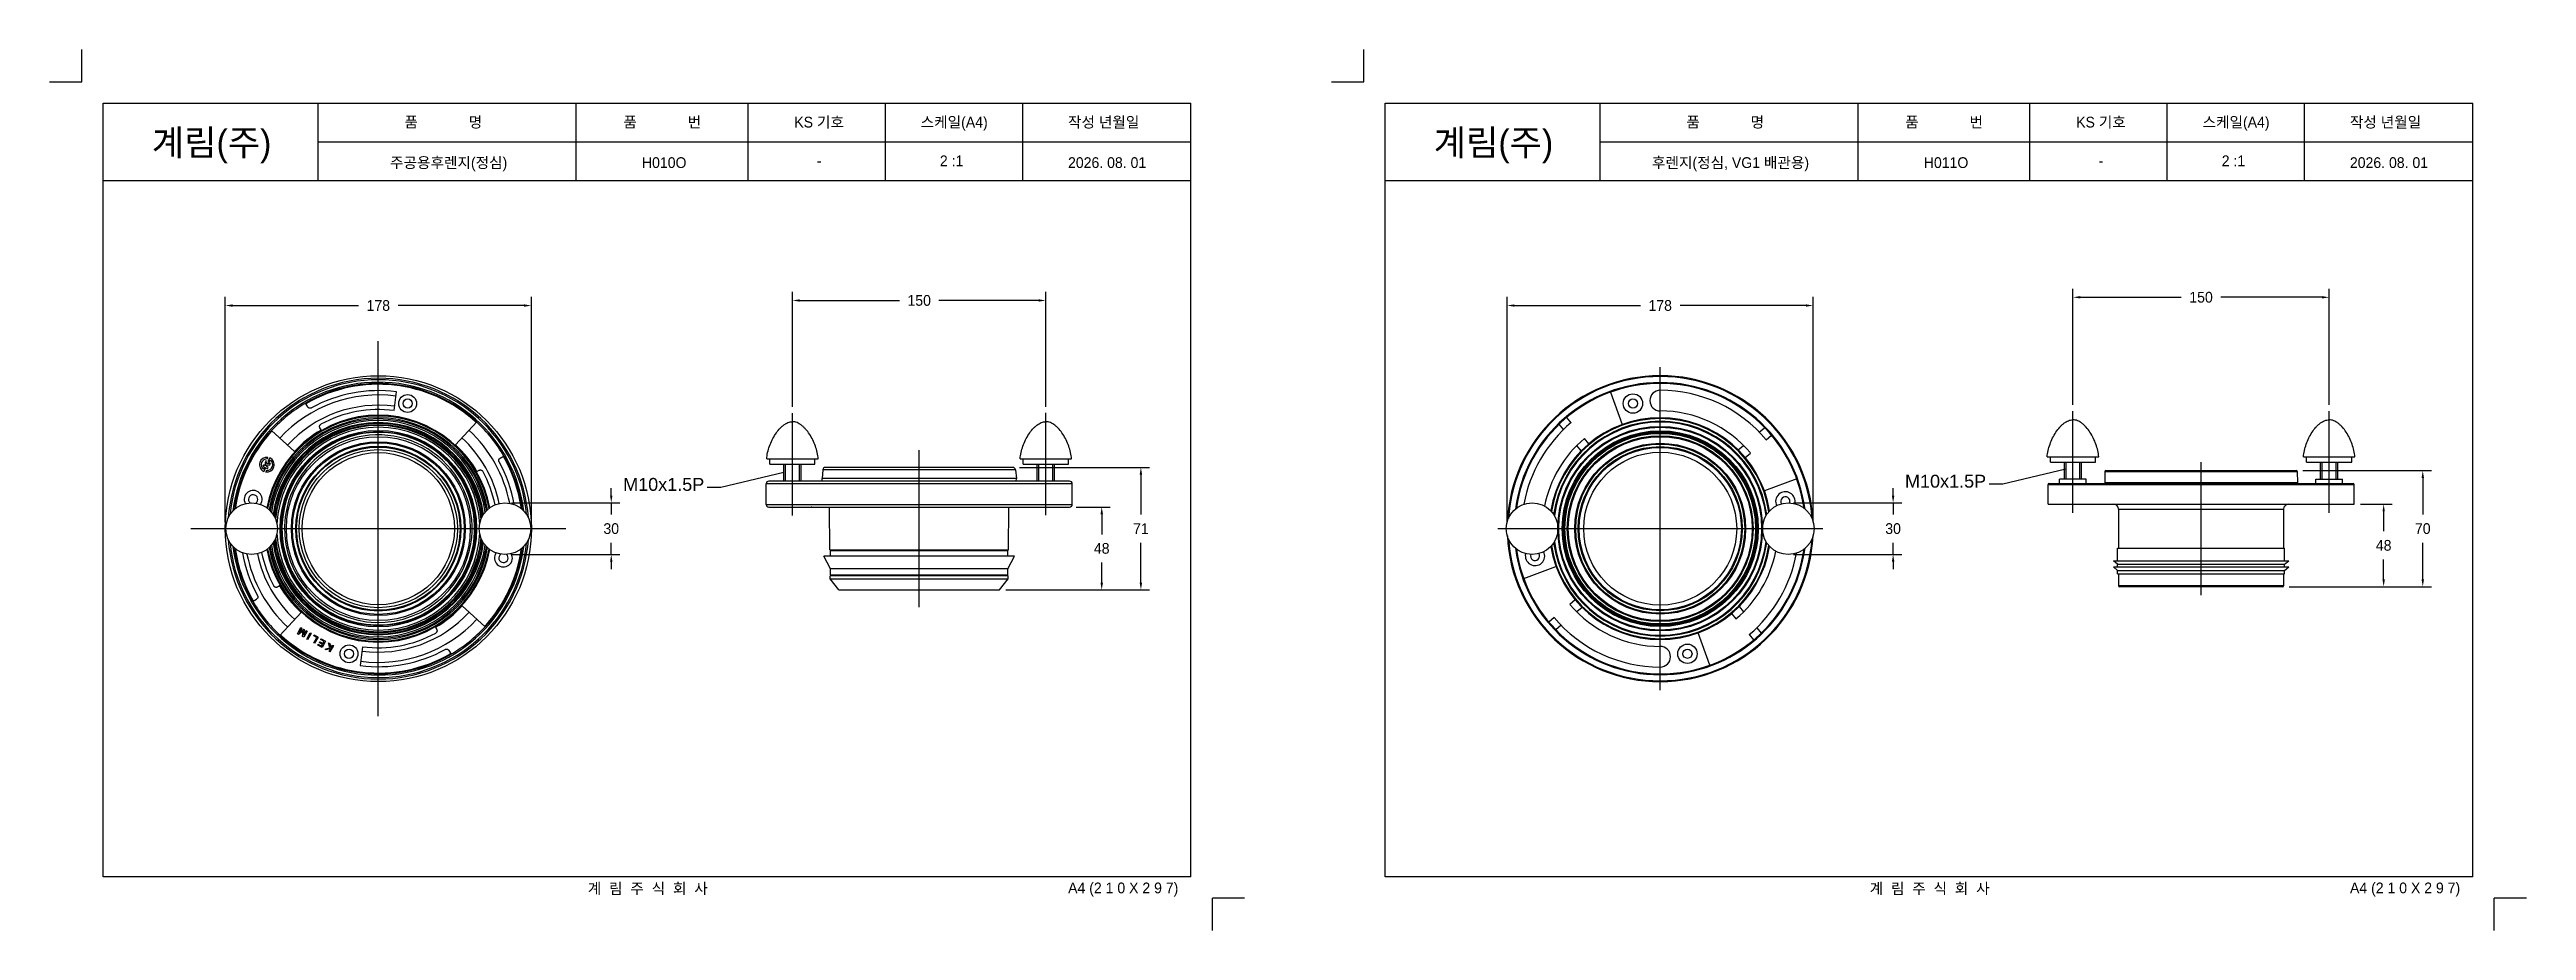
# Model space of a CAD drawing. Header units: millimetres. Extents: x 62 to 2943, y 43 to 1068.
import ezdxf
from ezdxf.enums import TextEntityAlignment as Align
from ezdxf.lldxf.tags import DXFTag

# ---------------------------------------------------------------- set-up
doc = ezdxf.new("R2010")
doc.units = ezdxf.units.MM
for name, color, linetype in [('MEMBER', 7, 'Continuous'), ('TEXT', 7, 'Continuous'), ('도각라인', 255, 'Continuous'), ('중심선', 1, 'DASHED'), ('치수선', 7, 'Continuous')]:
    doc.layers.add(name, color=color, linetype=linetype)
doc.styles.add('____', font='Gulim.ttf')
doc.styles.get("Standard").update_dxf_attribs({"font": 'arial.ttf'})
doc.styles.add('타이틀', font='H2GTRM.TTF', dxfattribs={"height": 25})
tags = doc.linetypes.add('DASHDOT', pattern=[70, 31, -13, 13, -13]).pattern_tags.tags
tags[10:11] = [DXFTag(74, 4), DXFTag(75, 0), DXFTag(340, '0'), DXFTag(46, 0.0), DXFTag(50, 0.0), DXFTag(44, 0.0), DXFTag(45, 0.0)]
tags[8:9] = [DXFTag(74, 4), DXFTag(75, 0), DXFTag(340, '0'), DXFTag(46, 0.0), DXFTag(50, 0.0), DXFTag(44, 0.0), DXFTag(45, 0.0)]
tags[6:7] = [DXFTag(74, 4), DXFTag(75, 0), DXFTag(340, '0'), DXFTag(46, 0.0), DXFTag(50, 0.0), DXFTag(44, 0.0), DXFTag(45, 0.0)]
tags[4:5] = [DXFTag(74, 4), DXFTag(75, 0), DXFTag(340, '0'), DXFTag(46, 0.0), DXFTag(50, 0.0), DXFTag(44, 0.0), DXFTag(45, 0.0)]
tags = doc.linetypes.add('DASHED', pattern=[25.72, 12.86, -12.86]).pattern_tags.tags
tags[6:7] = [DXFTag(74, 4), DXFTag(75, 0), DXFTag(340, '0'), DXFTag(46, 0.0), DXFTag(50, 0.0), DXFTag(44, 0.0), DXFTag(45, 0.0)]
tags[4:5] = [DXFTag(74, 4), DXFTag(75, 0), DXFTag(340, '0'), DXFTag(46, 0.0), DXFTag(50, 0.0), DXFTag(44, 0.0), DXFTag(45, 0.0)]
doc.dimstyles.new('ISO-25', dxfattribs={"dimtxt": 2.5, "dimasz": 2.5, "dimexe": 1.25, "dimexo": 0.625, "dimtad": 1, "dimtxsty": 'Standard', "dimcen": 2.5, "dimadec": 0, "dimazin": 0, "dimtfac": 1, "dimtmove": 0, "dimatfit": 3, "dimfxl": 0, "dimarcsym": 0})
doc.dimstyles.new('MSADIM', dxfattribs={"dimtxt": 33, "dimasz": 17, "dimexe": 10, "dimexo": 7.5, "dimgap": 10, "dimtad": 0, "dimtih": 1, "dimtoh": 1, "dimdec": 0, "dimzin": 1, "dimdsep": 46, "dimtxsty": '____', "dimcen": 11.25, "dimadec": 0, "dimazin": 0, "dimtfac": 1, "dimtdec": 0, "dimtix": 1, "dimtmove": 0, "dimatfit": 3, "dimfxl": 0, "dimtolj": 1, "dimtzin": 1, "dimarcsym": 0})

# ---------------------------------------------------------------- blocks, each defined once
blk = doc.blocks.new('*D259')
at = {"layer": '치수선', "color": 0, "linetype": 'Continuous', "lineweight": -2, "transparency": 16777216}
for p, q in [((266.5, 518.4), (266.5, 780.5)), ((622.5, 518.4), (622.5, 780.5)), ((275, 770.5), (421.4, 770.5)), ((614, 770.5), (467.5, 770.5))]:
    blk.add_line(p, q, dxfattribs=at)
at = {"layer": '치수선', "color": 0, "linetype": 'Continuous', "transparency": 16777216}
for points in [[(275, 771.9), (275, 769.1), (266.5, 770.5)], [(614, 771.9), (614, 769.1), (622.5, 770.5)]]:
    blk.add_solid(points, dxfattribs=at)
at = {"layer": '치수선', "color": 0, "linetype": 'Continuous', "transparency": 16777216, "insert": (444.5, 770.5), "char_height": 12.5, "attachment_point": 5, "style": '____'}
blk.add_mtext('\\A1;178', dxfattribs=at)
blk = doc.blocks.new('*D260')
at = {"layer": '치수선', "color": 0, "linetype": 'Continuous', "lineweight": -2, "transparency": 16777216}
for p, q in [((715.4, 549.4), (715.4, 557.9)), ((599.3, 540.9), (725.4, 540.9)), ((715.4, 540.9), (715.4, 527.3)), ((715.4, 480.9), (715.4, 494.5)), ((599.3, 480.9), (725.4, 480.9)), ((715.4, 472.4), (715.4, 463.9))]:
    blk.add_line(p, q, dxfattribs=at)
at = {"layer": '치수선', "color": 0, "linetype": 'Continuous', "transparency": 16777216}
for points in [[(714, 549.4), (716.8, 549.4), (715.4, 540.9)], [(714, 472.4), (716.8, 472.4), (715.4, 480.9)]]:
    blk.add_solid(points, dxfattribs=at)
at = {"layer": '치수선', "color": 0, "linetype": 'Continuous', "transparency": 16777216, "insert": (715.4, 510.9), "char_height": 12.5, "attachment_point": 5, "style": '____'}
blk.add_mtext('\\A1;30', dxfattribs=at)
blk = doc.blocks.new('*D261')
at = {"layer": '치수선', "color": 0, "linetype": 'Continuous', "lineweight": -2, "transparency": 16777216}
for p, q in [((926.2, 652.8), (926.2, 786.4)), ((1220.9, 652.8), (1220.9, 786.4)), ((934.7, 776.4), (1050.6, 776.4)), ((1212.4, 776.4), (1096.5, 776.4))]:
    blk.add_line(p, q, dxfattribs=at)
at = {"layer": '치수선', "color": 0, "linetype": 'Continuous', "transparency": 16777216}
for points in [[(934.7, 777.8), (934.7, 775), (926.2, 776.4)], [(1212.4, 777.8), (1212.4, 775), (1220.9, 776.4)]]:
    blk.add_solid(points, dxfattribs=at)
at = {"layer": '치수선', "color": 0, "linetype": 'Continuous', "transparency": 16777216, "insert": (1073.6, 776.4), "char_height": 12.5, "attachment_point": 5, "style": '____'}
blk.add_mtext('\\A1;150', dxfattribs=at)
blk = doc.blocks.new('*D262')
at = {"layer": '치수선', "color": 0, "linetype": 'Continuous', "lineweight": -2, "transparency": 16777216}
for p, q in [((1256.1, 536.1), (1295.9, 536.1)), ((1285.9, 527.6), (1285.9, 504.3)), ((1285.9, 448.2), (1285.9, 471.5)), ((1174.4, 439.7), (1295.9, 439.7))]:
    blk.add_line(p, q, dxfattribs=at)
at = {"layer": '치수선', "color": 0, "linetype": 'Continuous', "transparency": 16777216}
for points in [[(1284.5, 527.6), (1287.4, 527.6), (1285.9, 536.1)], [(1284.5, 448.2), (1287.4, 448.2), (1285.9, 439.7)]]:
    blk.add_solid(points, dxfattribs=at)
at = {"layer": '치수선', "color": 0, "linetype": 'Continuous', "transparency": 16777216, "insert": (1285.9, 487.9), "char_height": 12.5, "attachment_point": 5, "style": '____'}
blk.add_mtext('\\A1;48', dxfattribs=at)
blk = doc.blocks.new('*D263')
at = {"layer": '치수선', "color": 0, "linetype": 'Continuous', "lineweight": -2, "transparency": 16777216}
for p, q in [((1190.1, 582.1), (1341.5, 582.1)), ((1331.5, 573.6), (1331.5, 527.3)), ((1331.5, 448.2), (1331.5, 494.5)), ((1174.4, 439.7), (1341.5, 439.7))]:
    blk.add_line(p, q, dxfattribs=at)
at = {"layer": '치수선', "color": 0, "linetype": 'Continuous', "transparency": 16777216}
for points in [[(1330, 573.6), (1332.9, 573.6), (1331.5, 582.1)], [(1330, 448.2), (1332.9, 448.2), (1331.5, 439.7)]]:
    blk.add_solid(points, dxfattribs=at)
at = {"layer": '치수선', "color": 0, "linetype": 'Continuous', "transparency": 16777216, "insert": (1331.5, 510.9), "char_height": 12.5, "attachment_point": 5, "style": '____'}
blk.add_mtext('\\A1;71', dxfattribs=at)
blk = doc.blocks.new('*D279')
at = {"layer": '치수선', "color": 0, "linetype": 'Continuous', "lineweight": -2, "transparency": 16777216}
for p, q in [((2415.6, 655.1), (2415.6, 790.1)), ((2424.1, 780.1), (2541.6, 780.1)), ((2705.1, 780.1), (2587.6, 780.1)), ((2713.6, 655.1), (2713.6, 790.1))]:
    blk.add_line(p, q, dxfattribs=at)
at = {"layer": '치수선', "color": 0, "linetype": 'Continuous', "transparency": 16777216}
for points in [[(2424.1, 781.5), (2424.1, 778.7), (2415.6, 780.1)], [(2705.1, 781.5), (2705.1, 778.7), (2713.6, 780.1)]]:
    blk.add_solid(points, dxfattribs=at)
at = {"layer": '치수선', "color": 0, "linetype": 'Continuous', "transparency": 16777216, "insert": (2564.6, 780.1), "char_height": 12.5, "attachment_point": 5, "style": '____'}
blk.add_mtext('\\A1;150', dxfattribs=at)
blk = doc.blocks.new('*D280')
at = {"layer": '치수선', "color": 0, "linetype": 'Continuous', "lineweight": -2, "transparency": 16777216}
for p, q in [((2750.1, 539.4), (2787, 539.4)), ((2777, 530.9), (2777, 507.8)), ((2777, 451.9), (2777, 475)), ((2667.1, 443.4), (2787, 443.4))]:
    blk.add_line(p, q, dxfattribs=at)
at = {"layer": '치수선', "color": 0, "linetype": 'Continuous', "transparency": 16777216}
for points in [[(2775.6, 530.9), (2778.4, 530.9), (2777, 539.4)], [(2775.6, 451.9), (2778.4, 451.9), (2777, 443.4)]]:
    blk.add_solid(points, dxfattribs=at)
at = {"layer": '치수선', "color": 0, "linetype": 'Continuous', "transparency": 16777216, "insert": (2777, 491.4), "char_height": 12.5, "attachment_point": 5, "style": '____'}
blk.add_mtext('\\A1;48', dxfattribs=at)
blk = doc.blocks.new('*D281')
at = {"layer": '치수선', "color": 0, "linetype": 'Continuous', "lineweight": -2, "transparency": 16777216}
for p, q in [((2683, 578.4), (2832.5, 578.4)), ((2822.5, 569.9), (2822.5, 527.3)), ((2822.5, 451.9), (2822.5, 494.5)), ((2667.1, 443.4), (2832.5, 443.4))]:
    blk.add_line(p, q, dxfattribs=at)
at = {"layer": '치수선', "color": 0, "linetype": 'Continuous', "transparency": 16777216}
for points in [[(2821.1, 569.9), (2823.9, 569.9), (2822.5, 578.4)], [(2821.1, 451.9), (2823.9, 451.9), (2822.5, 443.4)]]:
    blk.add_solid(points, dxfattribs=at)
at = {"layer": '치수선', "color": 0, "linetype": 'Continuous', "transparency": 16777216, "insert": (2822.5, 510.9), "char_height": 12.5, "attachment_point": 5, "style": '____'}
blk.add_mtext('\\A1;70', dxfattribs=at)
blk = doc.blocks.new('*D282')
at = {"layer": '치수선', "color": 0, "linetype": 'Continuous', "lineweight": -2, "transparency": 16777216}
for p, q in [((1757.5, 518.4), (1757.5, 780.5)), ((2113.5, 518.4), (2113.5, 780.5)), ((1766, 770.5), (1912.4, 770.5)), ((2105, 770.5), (1958.6, 770.5))]:
    blk.add_line(p, q, dxfattribs=at)
at = {"layer": '치수선', "color": 0, "linetype": 'Continuous', "transparency": 16777216}
for points in [[(1766, 771.9), (1766, 769.1), (1757.5, 770.5)], [(2105, 771.9), (2105, 769.1), (2113.5, 770.5)]]:
    blk.add_solid(points, dxfattribs=at)
at = {"layer": '치수선', "color": 0, "linetype": 'Continuous', "transparency": 16777216, "insert": (1935.5, 770.5), "char_height": 12.5, "attachment_point": 5, "style": '____'}
blk.add_mtext('\\A1;178', dxfattribs=at)
blk = doc.blocks.new('*D283')
at = {"layer": '치수선', "color": 0, "linetype": 'Continuous', "lineweight": -2, "transparency": 16777216}
for p, q in [((2206.4, 549.4), (2206.4, 557.9)), ((2090.4, 540.9), (2216.4, 540.9)), ((2206.4, 540.9), (2206.4, 527.3)), ((2206.4, 480.9), (2206.4, 494.5)), ((2090.4, 480.9), (2216.4, 480.9)), ((2206.4, 472.4), (2206.4, 463.9))]:
    blk.add_line(p, q, dxfattribs=at)
at = {"layer": '치수선', "color": 0, "linetype": 'Continuous', "transparency": 16777216}
for points in [[(2205, 549.4), (2207.9, 549.4), (2206.4, 540.9)], [(2205, 472.4), (2207.9, 472.4), (2206.4, 480.9)]]:
    blk.add_solid(points, dxfattribs=at)
at = {"layer": '치수선', "color": 0, "linetype": 'Continuous', "transparency": 16777216, "insert": (2206.4, 510.9), "char_height": 12.5, "attachment_point": 5, "style": '____'}
blk.add_mtext('\\A1;30', dxfattribs=at)

msp = doc.modelspace()

# ---------------------------------------------------------------- linework, layer by layer
at = {"linetype": 'Continuous'}
for p, q in [((462.8, 648.3), (465.6, 670.1)), ((1877.7, 669.7), (1891.4, 632.1)), ((362.5, 652.5), (359.9, 657.1)), ((534.1, 608.6), (558.9, 635.1)), ((1832, 634.2), (1826.9, 640.3)), ((346.8, 600.6), (320.2, 625.3)), ((378, 625.7), (376.6, 628.2)), ((1823.1, 626.2), (1817.9, 632.3)), ((1843.7, 601.6), (1838.6, 607.7)), ((1852.6, 609.7), (1847.4, 615.8)), ((2026.2, 602.6), (2032.3, 607.8)), ((2050.8, 623.3), (2056.9, 628.4)), ((2058.8, 614.4), (2065, 619.5)), ((311.2, 585.2), (310.3, 583.6)), ((310.3, 583.6), (315.6, 580.6)), ((311.8, 581.9), (310.7, 580.1)), ((313.2, 584), (311.2, 585.2)), ((311.4, 577.5), (313.4, 581)), ((313.4, 581), (311.8, 581.9)), ((314.2, 590.2), (312.9, 587.9)), ((312.9, 587.9), (313.2, 584)), ((314.5, 578.7), (313.5, 576.9)), ((314.5, 586.9), (314.2, 590.2)), ((319.2, 586.9), (314.5, 586.9)), ((314.9, 583.1), (314.8, 585)), ((314.8, 585), (318.2, 585)), ((316.5, 582.2), (314.9, 583.1)), ((315.2, 592.1), (316.2, 593.8)), ((315.6, 580.6), (316.5, 582.2)), ((318.3, 593.2), (316, 589.2)), ((316, 589.2), (317.6, 588.3)), ((317.6, 588.3), (319, 590.7)), ((318.2, 585), (319.2, 586.9)), ((559.2, 577.3), (561.8, 578.8)), ((586.1, 592.8), (590.7, 595.5)), ((896.2, 592.1), (956.2, 592.1)), ((900, 586.1), (900, 592.1)), ((900, 586.1), (952.4, 586.1)), ((916.2, 566.5), (916.2, 586.1)), ((936.2, 566.5), (936.2, 586.1)), ((952.4, 586.1), (952.4, 592.1)), ((961.5, 579.4), (960.6, 569.1)), ((1185.6, 579.4), (961.5, 579.4)), ((1182.6, 582.1), (964.5, 582.1)), ((1185.6, 579.4), (1186.6, 569.1)), ((1190.9, 592.1), (1250.9, 592.1)), ((1194.7, 586.1), (1194.7, 592.1)), ((1194.7, 586.1), (1247.1, 586.1)), ((1210.9, 566.5), (1210.9, 586.1)), ((1230.9, 566.5), (1230.9, 586.1)), ((1247.1, 586.1), (1247.1, 592.1)), ((2034.3, 593.8), (2040.4, 598.9)), ((2385.6, 594.4), (2445.6, 594.4)), ((2389.4, 588.4), (2389.4, 594.4)), ((2389.4, 588.4), (2441.8, 588.4)), ((2405.6, 568.4), (2405.6, 588.4)), ((2425.6, 568.4), (2425.6, 588.4)), ((2441.8, 588.4), (2441.8, 594.4)), ((2452.7, 577.4), (2452.6, 564.4)), ((2452.7, 577.4), (2676.5, 577.4)), ((2453.7, 578.4), (2675.5, 578.4)), ((2676.5, 577.4), (2676.6, 564.4)), ((2683.6, 594.4), (2743.6, 594.4)), ((2687.4, 588.4), (2687.4, 594.4)), ((2687.4, 588.4), (2739.8, 588.4)), ((2703.6, 568.4), (2703.6, 588.4)), ((2723.6, 568.4), (2723.6, 588.4)), ((2739.8, 588.4), (2739.8, 594.4)), ((895.6, 539.1), (895.6, 563.1)), ((1251.6, 563.1), (895.6, 563.1)), ((1248.6, 566.1), (898.6, 566.1)), ((910.7, 566.1), (910.7, 566.5)), ((910.7, 566.5), (941.7, 566.5)), ((941.7, 566.1), (941.7, 566.5)), ((960.8, 566.1), (960.6, 569.1)), ((1186.6, 569.1), (960.6, 569.1)), ((1186.3, 566.1), (1186.6, 569.1)), ((1205.4, 566.5), (1236.4, 566.5)), ((1205.4, 566.1), (1205.4, 566.5)), ((1236.4, 566.1), (1236.4, 566.5)), ((1251.6, 539.1), (1251.6, 563.1)), ((2094.3, 568.7), (2056.7, 555)), ((2386.6, 539.4), (2386.6, 562.4)), ((2386.6, 562.4), (2742.6, 562.4)), ((2387.6, 563.4), (2741.6, 563.4)), ((2400.1, 563.4), (2400.1, 568.4)), ((2431.1, 568.4), (2400.1, 568.4)), ((2431.1, 563.4), (2431.1, 568.4)), ((2452.6, 564.4), (2452.6, 563.4)), ((2676.6, 564.4), (2452.6, 564.4)), ((2676.6, 564.4), (2676.6, 563.4)), ((2698.1, 568.4), (2729.1, 568.4)), ((2698.1, 563.4), (2698.1, 568.4)), ((2729.1, 563.4), (2729.1, 568.4)), ((2742.6, 539.4), (2742.6, 562.4)), ((895.6, 539.1), (1251.6, 539.1)), ((898.6, 536.1), (1248.6, 536.1)), ((948.7, 536.1), (948.1, 536.1)), ((961.2, 536.1), (961, 536.1)), ((969.6, 486.1), (969.1, 536.1)), ((1177.6, 486.1), (1178, 536.1)), ((1186, 536.1), (1186.2, 536.1)), ((1188.5, 536.1), (1189.1, 536.1)), ((1189.1, 536.1), (1189.1, 536.1)), ((1198.4, 536.1), (1199.1, 536.1)), ((2386.6, 539.4), (2742.6, 539.4)), ((2468.6, 533.4), (2468.6, 488.4)), ((2468.6, 533.4), (2660.6, 533.4)), ((2660.6, 533.4), (2660.6, 488.4)), ((970.6, 464.2), (962.6, 478.8)), ((1184.6, 478.8), (962.6, 478.8)), ((969.6, 486.1), (1177.6, 486.1)), ((970.6, 478.8), (970.6, 485.1)), ((1176.6, 485.1), (970.6, 485.1)), ((970.6, 457.1), (970.6, 464.2)), ((1176.6, 464.2), (970.6, 464.2)), ((978.6, 485.1), (978.6, 486.1)), ((1168.6, 485.1), (1168.6, 486.1)), ((1176.6, 478.8), (1176.6, 485.1)), ((1176.6, 464.2), (1184.6, 478.8)), ((1176.6, 457.1), (1176.6, 464.2)), ((1776.7, 453.1), (1814.3, 466.8)), ((2467.6, 469.6), (2462.6, 473.6)), ((2462.6, 473.6), (2666.6, 473.6)), ((2467.6, 462.4), (2462.6, 466.4)), ((2462.6, 466.4), (2666.6, 466.4)), ((2467.6, 473.6), (2467.6, 488.4)), ((2467.6, 488.4), (2661.6, 488.4)), ((2467.6, 466.4), (2467.6, 469.6)), ((2467.6, 469.6), (2661.6, 469.6)), ((2467.6, 458.4), (2467.6, 462.4)), ((2467.6, 462.4), (2661.6, 462.4)), ((2661.6, 473.6), (2661.6, 488.4)), ((2661.6, 469.6), (2666.6, 473.6)), ((2661.6, 466.4), (2661.6, 469.6)), ((2661.6, 462.4), (2666.6, 466.4)), ((2661.6, 458.4), (2661.6, 462.4)), ((329.7, 444.5), (327.1, 443)), ((970.2, 452.7), (970.2, 456.1)), ((1176.9, 456.1), (970.2, 456.1)), ((980.2, 439.7), (970.2, 452.7)), ((970.2, 452.7), (1176.9, 452.7)), ((970.6, 457.1), (1176.6, 457.1)), ((978.6, 456.1), (978.6, 457.1)), ((980.2, 439.7), (1166.9, 439.7)), ((1166.9, 439.7), (1176.9, 452.7)), ((1168.6, 456.1), (1168.6, 457.1)), ((1176.9, 452.7), (1176.9, 456.1)), ((2467.6, 458.4), (2661.6, 458.4)), ((2468.6, 458.4), (2468.6, 444.4)), ((2660.6, 444.4), (2468.6, 444.4)), ((2659.6, 443.4), (2469.6, 443.4)), ((2660.6, 458.4), (2660.6, 444.4)), ((298.3, 426.3), (302.9, 428.9)), ((330.1, 386.6), (354.8, 413.2)), ((568.7, 396.5), (542.2, 421.2)), ((1812.2, 407.4), (1806, 402.3)), ((1836.7, 428), (1830.5, 422.8)), ((1844.8, 419.1), (1838.7, 414)), ((2018.4, 412.1), (2023.6, 405.9)), ((2027.2, 420.2), (2032.4, 414.1)), ((350.3, 388.7), (354.3, 395.9)), ((351.8, 387.8), (350.3, 388.7)), ((357.1, 392.2), (351.8, 387.8)), ((355.4, 395.3), (352.3, 389.7)), ((352.3, 389.7), (357.5, 394.1)), ((354.3, 395.9), (355.4, 395.3)), ((356.2, 385.4), (357.1, 392.2)), ((357.7, 384.5), (356.2, 385.4)), ((357.5, 394.1), (358.4, 393.6)), ((358.4, 393.6), (357.6, 386.9)), ((357.6, 386.9), (360.6, 392.4)), ((361.7, 391.8), (357.7, 384.5)), ((360.6, 392.4), (361.7, 391.8)), ((361.3, 382.5), (365.3, 389.8)), ((362.2, 382), (361.3, 382.5)), ((366.2, 389.3), (362.2, 382)), ((365.3, 389.8), (366.2, 389.3)), ((369.3, 386.4), (369.8, 387.3)), ((372.8, 384.4), (369.3, 386.4)), ((369.3, 378.1), (372.8, 384.4)), ((370.4, 377.5), (369.3, 378.1)), ((369.8, 387.3), (374.4, 384.7)), ((374.4, 384.7), (370.4, 377.5)), ((374, 375.5), (374.5, 376.4)), ((379, 372.7), (374, 375.5)), ((374.5, 376.4), (378.5, 374.2)), ((375.8, 378.4), (376.3, 379.3)), ((379.6, 376.3), (375.8, 378.4)), ((376.3, 379.3), (380.1, 377.2)), ((377.4, 381.8), (378, 382.7)), ((381.5, 379.6), (377.4, 381.8)), ((378, 382.7), (383, 379.9)), ((378.5, 374.2), (379.6, 376.3)), ((383, 379.9), (379, 372.7)), ((380.1, 377.2), (381.5, 379.6)), ((386.6, 377.9), (388, 377.2)), ((388.2, 372.3), (386.6, 377.9)), ((388, 377.2), (389.4, 372.2)), ((392.2, 374.8), (388.2, 367.6)), ((389.4, 372.2), (391.2, 375.4)), ((391.2, 375.4), (392.2, 374.8)), ((510.9, 396.1), (512.4, 393.5)), ((1820.2, 398.5), (1814.1, 393.3)), ((1993.3, 352.1), (1979.6, 389.7)), ((2039, 387.6), (2044.1, 381.4)), ((2047.9, 395.6), (2053, 389.5)), ((382.6, 370.7), (388.2, 372.3)), ((384, 369.9), (382.6, 370.7)), ((389, 371.4), (384, 369.9)), ((387.2, 368.2), (389, 371.4)), ((388.2, 367.6), (387.2, 368.2)), ((426.1, 373.5), (423.4, 351.7)), ((526.4, 369.3), (529.1, 364.7))]:
    msp.add_line(p, q, dxfattribs=at)
for centre, radius in [((444.5, 510.9), 178), ((478.6, 656.5), 10.4), ((1903.8, 656.5), 11.3), ((478.6, 656.5), 5.4), ((1903.8, 656.5), 5.3), ((444.5, 510.9), 114.3), ((444.5, 510.9), 113), ((444.5, 510.9), 106.9), ((444.5, 510.9), 101.1), ((444.5, 510.9), 99.8), ((444.5, 510.9), 95.9), ((444.5, 510.9), 95), ((1935.5, 510.9), 119), ((1935.5, 510.9), 118), ((1935.5, 510.9), 114), ((1935.5, 510.9), 113), ((1935.5, 510.9), 112), ((1935.5, 510.9), 111.9), ((1935.5, 510.9), 110.9), ((1935.5, 510.9), 108.1), ((1935.5, 510.9), 107.1), ((1935.5, 510.9), 107), ((1935.5, 510.9), 99.4), ((1935.5, 510.9), 99.3), ((1935.5, 510.9), 98.3), ((1935.5, 510.9), 95.5), ((1935.5, 510.9), 94.5), ((1935.5, 510.9), 94.4), ((444.5, 510.9), 92), ((444.5, 510.9), 88.5), ((1935.5, 510.9), 89), ((297.1, 510.9), 30), ((591.8, 510.9), 30), ((1786.5, 510.9), 30), ((2084.5, 510.9), 30), ((410.4, 365.3), 10.4), ((1967.2, 365.3), 11.3), ((410.4, 365.3), 5.4), ((1967.2, 365.3), 5.3)]:
    msp.add_circle(centre, radius, dxfattribs=at)
for centre, radius, start, end in [((444.5, 510.9), 175, 4.1734, 175.8304), ((444.5, 510.9), 173.3, 5.4363, 174.576), ((444.5, 510.9), 170.4, 6.9641, 173.0381), ((444.5, 510.9), 155.6, 82.4416, 137.3904), ((444.5, 510.9), 168.9, 47.3632, 120.061), ((444.5, 510.9), 168, 47.3649, 120.061), ((444.5, 510.9), 160.6, 82.4526, 119.0112), ((1935.5, 510.9), 178, 2.7103, 177.3251), ((1935.5, 510.9), 177, 3.782, 176.1917), ((1935.5, 510.9), 170, 7.7204, 172.2835), ((1935.5, 510.9), 169, 8.0731, 171.9198), ((1935.5, 659.9), 12, 90, 270), ((1935.5, 510.9), 161, 40, 90), ((444.5, 510.9), 132, 10.585, 169.4141), ((444.5, 510.9), 131, 10.3768, 169.6284), ((444.5, 510.9), 129, 9.8662, 170.14), ((444.5, 510.9), 127.7, 9.4662, 170.5389), ((444.5, 510.9), 125.9, 8.793, 171.2099), ((444.5, 510.9), 168.7, 120.061, 137.3632), ((444.5, 510.9), 168.7, 120.061, 137.3635), ((444.5, 510.9), 123.4, 7.6493, 172.3512), ((444.5, 510.9), 143.6, 82.4127, 137.4195), ((444.5, 510.9), 138.6, 82.3988, 118.7933), ((444.5, 510.9), 168.7, 30.061, 47.3635), ((444.5, 510.9), 168.7, 30.061, 47.3632), ((1935.5, 510.9), 161, 130, 169.8239), ((1935.5, 510.9), 129, 9.244, 170.7665), ((1935.5, 510.9), 128, 8.8823, 171.1116), ((1935.5, 510.9), 125, 7.545, 172.4494), ((1935.5, 510.9), 124, 6.9724, 173.0284), ((1935.5, 510.9), 137, 40, 90), ((444.5, 510.9), 168.9, 137.3632, 172.4123), ((444.5, 510.9), 168, 137.3649, 172.0462), ((444.5, 510.9), 122.5, 7.1259, 172.8821), ((444.5, 510.9), 121, 6.1289, 173.8674), ((444.5, 510.9), 120, 5.2774, 174.7297), ((444.5, 510.9), 118, 2.5945, 177.3954), ((444.5, 510.9), 112.1, 346.8171, 166.8171), ((444.5, 510.9), 109.1, 346.8171, 166.8171), ((444.5, 510.9), 132.6, 120.061, 137.4517), ((444.5, 510.9), 132.6, 30.061, 47.4517), ((444.5, 510.9), 143.6, 11.7395, 47.4195), ((444.5, 510.9), 155.6, 10.9218, 47.3904), ((1935.5, 510.9), 137, 130, 168.9682), ((314.8, 585.4), 8.58, 81.0815, 246.1918), ((314.9, 585.4), 6.74, 87.1328, 232.2596), ((314.8, 585.4), 8.58, 260.9624, 66.3037), ((314.9, 585.4), 6.74, 267.1328, 52.2596), ((444.5, 510.9), 138.6, 11.5144, 28.7933), ((444.5, 510.9), 160.6, 10.0336, 29.0112), ((444.5, 510.9), 168, 7.9574, 30.061), ((444.5, 510.9), 168.9, 7.5792, 30.061), ((964.5, 579.1), 3, 90, 174.7255), ((1182.6, 579.1), 3, 5.2746, 90), ((2453.7, 577.4), 1, 90, 179.5), ((2675.5, 577.4), 1, 0.5, 90), ((298.9, 545), 10.4, 325.0723, 208.8659), ((298.9, 545), 5.4, 303.7082, 230.3194), ((898.6, 563.1), 3, 90, 180), ((1248.6, 563.1), 3, 0, 90), ((2081.1, 542.6), 11.3, 346.2649, 206.0907), ((2081.1, 542.6), 5.3, 340.4999, 211.6587), ((2387.6, 562.4), 1, 90, 180), ((2741.6, 562.4), 1, 0, 90), ((444.5, 510.9), 112.1, 166.8171, 346.8171), ((444.5, 510.9), 109.1, 166.8171, 346.8171), ((898.6, 539.1), 3, 180, 270), ((1248.6, 539.1), 3, 270, 0), ((2462.6, 533.4), 6, 0, 90), ((2666.6, 533.4), 6, 90, 180), ((444.5, 510.9), 175, 184.1734, 355.8304), ((444.5, 510.9), 173.3, 185.4363, 354.576), ((444.5, 510.9), 170.4, 186.9641, 353.0381), ((444.5, 510.9), 127.7, 189.4662, 350.5389), ((444.5, 510.9), 125.9, 188.793, 351.2099), ((444.5, 510.9), 123.4, 187.6493, 352.3512), ((444.5, 510.9), 122.5, 187.1259, 352.8821), ((444.5, 510.9), 121, 186.1289, 353.8674), ((444.5, 510.9), 120, 185.2774, 354.7297), ((444.5, 510.9), 118, 182.5945, 357.3954), ((1935.5, 510.9), 178, 182.7103, 357.3251), ((1935.5, 510.9), 177, 183.782, 356.1917), ((1935.5, 510.9), 129, 189.244, 350.7665), ((1935.5, 510.9), 128, 188.8823, 351.1116), ((1935.5, 510.9), 125, 187.545, 352.4494), ((1935.5, 510.9), 124, 186.9724, 353.0284), ((444.5, 510.9), 168.9, 187.5792, 210.061), ((444.5, 510.9), 168, 187.9574, 210.061), ((444.5, 510.9), 160.6, 190.0336, 209.0112), ((444.5, 510.9), 155.6, 190.9218, 227.3904), ((444.5, 510.9), 143.6, 191.7395, 227.4195), ((444.5, 510.9), 138.6, 191.5144, 208.7933), ((444.5, 510.9), 132, 190.585, 349.4141), ((444.5, 510.9), 131, 190.3768, 349.6284), ((444.5, 510.9), 129, 189.8662, 350.14), ((444.5, 510.9), 168, 317.3649, 352.0462), ((444.5, 510.9), 168.9, 317.3632, 352.4123), ((590, 476.8), 10.4, 145.0723, 28.8659), ((590, 476.8), 5.4, 123.7082, 50.3194), ((1935.5, 510.9), 170, 187.7204, 352.2835), ((1935.5, 510.9), 169, 188.0731, 351.9198), ((1789.9, 479.2), 11.3, 166.2649, 26.0907), ((1789.9, 479.2), 5.3, 160.4999, 31.6587), ((1935.5, 510.9), 137, 310, 348.9682), ((1935.5, 510.9), 161, 310, 349.8239), ((444.5, 510.9), 132.6, 210.061, 227.4517), ((2469.6, 444.4), 1, 180, 270), ((2659.6, 444.4), 1, 270, 0), ((444.5, 510.9), 168.7, 210.061, 227.3632), ((444.5, 510.9), 168.7, 210.061, 227.3635), ((444.5, 510.9), 155.6, 262.4416, 317.3904), ((444.5, 510.9), 143.6, 262.4127, 317.4195), ((444.5, 510.9), 132.6, 300.061, 317.4517), ((1935.5, 510.9), 161, 220, 270), ((1935.5, 510.9), 137, 220, 270), ((444.5, 510.9), 168.9, 227.3632, 300.061), ((444.5, 510.9), 168, 227.3649, 300.061), ((444.5, 510.9), 138.6, 262.3988, 298.7933), ((444.5, 510.9), 168.7, 300.061, 317.3632), ((444.5, 510.9), 168.7, 300.061, 317.3635), ((444.5, 510.9), 160.6, 262.4526, 299.0112), ((1935.5, 361.9), 12, 270, 90)]:
    msp.add_arc(centre, radius, start, end, dxfattribs=at)
for points, knots in [([(366.6, 651.4), (366.4, 651.3), (366, 651.1), (365.3, 650.9), (364.5, 651), (363.8, 651.3), (363.3, 651.6), (362.8, 652), (362.6, 652.3), (362.5, 652.5)], [0, 0, 0, 0, 0.125139, 0.250419, 0.499437, 0.62459, 0.749636, 0.874866, 1, 1, 1, 1]), ([(896.2, 592.1), (896.4, 594.6), (897.2, 599.6), (899.4, 607), (902.4, 614.1), (906.2, 620.8), (909.9, 625.7), (913.1, 629.1), (915.6, 631.2), (918.2, 633), (920.8, 634.3), (923.5, 635.1), (925.3, 635.3), (926.2, 635.3)], [0, 0, 0, 0, 0.131909, 0.270203, 0.41037, 0.547649, 0.677527, 0.738555, 0.796515, 0.851293, 0.903039, 0.952274, 1, 1, 1, 1]), ([(956.2, 592.1), (956, 594.6), (955.2, 599.6), (953, 607), (950, 614.1), (946.2, 620.8), (942.5, 625.7), (939.2, 629.1), (936.8, 631.2), (934.2, 633), (931.6, 634.3), (928.9, 635.1), (927.1, 635.3), (926.2, 635.3)], [0, 0, 0, 0, 0.131909, 0.270203, 0.41037, 0.547649, 0.677527, 0.738555, 0.796515, 0.851293, 0.903039, 0.952274, 1, 1, 1, 1]), ([(1190.9, 592.1), (1191.1, 594.6), (1191.9, 599.6), (1194.1, 607), (1197.2, 614.1), (1200.9, 620.8), (1204.6, 625.7), (1207.9, 629.1), (1210.4, 631.2), (1212.9, 633), (1215.5, 634.3), (1218.2, 635.1), (1220, 635.3), (1220.9, 635.3)], [0, 0, 0, 0, 0.131909, 0.270203, 0.41037, 0.547649, 0.677527, 0.738555, 0.796515, 0.851293, 0.903039, 0.952274, 1, 1, 1, 1]), ([(1250.9, 592.1), (1250.7, 594.6), (1249.9, 599.6), (1247.7, 607), (1244.7, 614.1), (1240.9, 620.8), (1237.2, 625.7), (1234, 629.1), (1231.5, 631.2), (1229, 633), (1226.3, 634.3), (1223.7, 635.1), (1221.8, 635.3), (1220.9, 635.3)], [0, 0, 0, 0, 0.131909, 0.270203, 0.41037, 0.547649, 0.677527, 0.738555, 0.796515, 0.851293, 0.903039, 0.952274, 1, 1, 1, 1]), ([(2385.6, 594.4), (2385.8, 596.9), (2386.6, 601.9), (2388.8, 609.3), (2391.8, 616.4), (2395.6, 623.1), (2399.3, 628), (2402.5, 631.4), (2405, 633.5), (2407.6, 635.3), (2410.2, 636.6), (2412.9, 637.4), (2414.7, 637.6), (2415.6, 637.6)], [0, 0, 0, 0, 0.131909, 0.270203, 0.41037, 0.547649, 0.677527, 0.738555, 0.796515, 0.851293, 0.903039, 0.952274, 1, 1, 1, 1]), ([(2445.6, 594.4), (2445.4, 596.9), (2444.6, 601.9), (2442.4, 609.3), (2439.4, 616.4), (2435.6, 623.1), (2431.9, 628), (2428.6, 631.4), (2426.2, 633.5), (2423.6, 635.3), (2421, 636.6), (2418.3, 637.4), (2416.5, 637.6), (2415.6, 637.6)], [0, 0, 0, 0, 0.131909, 0.270203, 0.41037, 0.547649, 0.677527, 0.738555, 0.796515, 0.851293, 0.903039, 0.952274, 1, 1, 1, 1]), ([(2683.6, 594.4), (2683.8, 596.9), (2684.6, 601.9), (2686.8, 609.3), (2689.8, 616.4), (2693.6, 623.1), (2697.3, 628), (2700.5, 631.4), (2703, 633.5), (2705.6, 635.3), (2708.2, 636.6), (2710.9, 637.4), (2712.7, 637.6), (2713.6, 637.6)], [0, 0, 0, 0, 0.131909, 0.270203, 0.41037, 0.547649, 0.677527, 0.738555, 0.796515, 0.851293, 0.903039, 0.952274, 1, 1, 1, 1]), ([(2743.6, 594.4), (2743.4, 596.9), (2742.6, 601.9), (2740.4, 609.3), (2737.4, 616.4), (2733.6, 623.1), (2729.9, 628), (2726.6, 631.4), (2724.2, 633.5), (2721.6, 635.3), (2719, 636.6), (2716.3, 637.4), (2714.5, 637.6), (2713.6, 637.6)], [0, 0, 0, 0, 0.131909, 0.270203, 0.41037, 0.547649, 0.677527, 0.738555, 0.796515, 0.851293, 0.903039, 0.952274, 1, 1, 1, 1]), ([(376.6, 628.2), (376.5, 628.4), (376.3, 628.8), (376.1, 629.4), (376.1, 630), (376.2, 630.5), (376.4, 631.1), (376.8, 631.6), (377.2, 632), (377.5, 632.3), (377.7, 632.4)], [0, 0, 0, 0, 0.125016, 0.250017, 0.374985, 0.499991, 0.624977, 0.749953, 0.874975, 1, 1, 1, 1]), ([(561.8, 578.8), (562, 578.9), (562.3, 579.1), (562.9, 579.2), (563.5, 579.2), (564.1, 579.1), (564.7, 578.9), (565.2, 578.6), (565.6, 578.2), (565.9, 577.8), (565.9, 577.7)], [0, 0, 0, 0, 0.125016, 0.250017, 0.374985, 0.499991, 0.624977, 0.749953, 0.874975, 1, 1, 1, 1]), ([(584.9, 588.8), (584.8, 589), (584.7, 589.3), (584.5, 590.1), (584.6, 590.9), (584.9, 591.6), (585.2, 592.1), (585.6, 592.5), (585.9, 592.7), (586.1, 592.8)], [0, 0, 0, 0, 0.125139, 0.250419, 0.499437, 0.62459, 0.749636, 0.874866, 1, 1, 1, 1]), ([(304, 433), (304.1, 432.8), (304.2, 432.5), (304.4, 431.7), (304.3, 430.9), (304.1, 430.2), (303.8, 429.7), (303.3, 429.3), (303, 429), (302.9, 428.9)], [0, 0, 0, 0, 0.125139, 0.250419, 0.499437, 0.62459, 0.749636, 0.874866, 1, 1, 1, 1]), ([(327.1, 443), (327, 442.9), (326.6, 442.7), (326, 442.6), (325.4, 442.5), (324.8, 442.7), (324.2, 442.9), (323.7, 443.2), (323.3, 443.6), (323.1, 443.9), (323, 444.1)], [0, 0, 0, 0, 0.125016, 0.250017, 0.374985, 0.499991, 0.624977, 0.749953, 0.874975, 1, 1, 1, 1]), ([(512.4, 393.5), (512.5, 393.4), (512.6, 393), (512.8, 392.4), (512.8, 391.8), (512.7, 391.2), (512.5, 390.7), (512.2, 390.2), (511.7, 389.7), (511.4, 389.5), (511.2, 389.4)], [0, 0, 0, 0, 0.125016, 0.250017, 0.374985, 0.499991, 0.624977, 0.749953, 0.874975, 1, 1, 1, 1]), ([(522.4, 370.4), (522.5, 370.5), (522.9, 370.7), (523.7, 370.8), (524.4, 370.8), (525.2, 370.5), (525.7, 370.2), (526.1, 369.8), (526.3, 369.5), (526.4, 369.3)], [0, 0, 0, 0, 0.125139, 0.250419, 0.499437, 0.62459, 0.749636, 0.874866, 1, 1, 1, 1])]:
    msp.add_open_spline(points, degree=3, knots=knots, dxfattribs=at)
at = {"layer": 'MEMBER', "color": 2, "linetype": 'Continuous'}
for p, q in [((918.2, 566.5), (918.2, 586.1)), ((934.2, 566.5), (934.2, 586.1)), ((1212.9, 566.5), (1212.9, 586.1)), ((1228.9, 566.5), (1228.9, 586.1)), ((2407.6, 568.4), (2407.6, 588.4)), ((2423.6, 568.4), (2423.6, 588.4)), ((2705.6, 568.4), (2705.6, 588.4)), ((2721.6, 568.4), (2721.6, 588.4))]:
    msp.add_line(p, q, dxfattribs=at)
at = {"layer": '도각라인', "color": 7}
for p, q in [((99.6, 1030.9), (99.6, 1068.4)), ((1590.6, 1030.9), (1590.6, 1068.4)), ((62.1, 1030.9), (99.6, 1030.9)), ((1553.1, 1030.9), (1590.6, 1030.9)), ((124.6, 105.9), (124.6, 1005.9)), ((124.6, 1005.9), (1389.6, 1005.9)), ((374.6, 915.9), (374.6, 1005.9)), ((674.6, 915.9), (674.6, 1005.9)), ((874.6, 915.9), (874.6, 1005.9)), ((1034.3, 915.9), (1034.3, 1005.9)), ((1194, 915.9), (1194, 1005.9)), ((1389.6, 105.9), (1389.6, 1005.9)), ((1615.6, 105.9), (1615.6, 1005.9)), ((1615.6, 1005.9), (2880.6, 1005.9)), ((1865.6, 915.9), (1865.6, 1005.9)), ((2165.6, 915.9), (2165.6, 1005.9)), ((2365.6, 915.9), (2365.6, 1005.9)), ((2525.3, 915.9), (2525.3, 1005.9)), ((2685.1, 915.9), (2685.1, 1005.9)), ((2880.6, 105.9), (2880.6, 1005.9)), ((374.6, 960.9), (1389.6, 960.9)), ((1865.6, 960.9), (2880.6, 960.9)), ((124.6, 915.9), (1389.6, 915.9)), ((1615.6, 915.9), (2880.6, 915.9)), ((1389.6, 105.9), (124.6, 105.9)), ((2880.6, 105.9), (1615.6, 105.9)), ((1452.1, 80.9), (1414.6, 80.9)), ((1414.6, 43.4), (1414.6, 80.9)), ((2943.1, 80.9), (2905.6, 80.9)), ((2905.6, 43.4), (2905.6, 80.9))]:
    msp.add_line(p, q, dxfattribs=at)
at = {"layer": '중심선', "linetype": 'DASHDOT'}
for p, q in [((444.5, 292.9), (444.5, 728.9)), ((1935.6, 322.9), (1935.5, 698.9)), ((926.2, 526.1), (926.2, 645.3)), ((1220.9, 526.5), (1220.9, 645.7)), ((2415.6, 529.4), (2415.6, 647.6)), ((2713.6, 529.4), (2713.6, 647.6)), ((1073.6, 419.7), (1073.6, 602.1)), ((2564.6, 433.4), (2564.6, 588.4)), ((226.5, 510.9), (662.5, 510.9)), ((1746.5, 510.9), (2124.5, 510.9))]:
    msp.add_line(p, q, dxfattribs=at)

# ---------------------------------------------------------------- texts
at = {"layer": 'TEXT', "style": '타이틀'}
for s, p in [('품             명', (520.1, 983.9)), ('품             번', (774.7, 983.9)), ('KS 기호', (957.2, 983.9)), ('스케일(A4)', (1114.3, 983.9)), ('작성 년월일', (1288.2, 983.9)), ('품             명', (2011.1, 983.9)), ('품             번', (2265.7, 983.9)), ('KS 기호', (2448.2, 983.9)), ('스케일(A4)', (2605.3, 983.9)), ('작성 년월일', (2779.2, 983.9)), ('주공용후렌지(정심)', (526.3, 936.8)), ('H010O', (777, 936.8)), ('-', (957.2, 938.9)), ('2 :1', (1111.3, 938.9)), ('2026. 08. 01', (1292.2, 936.8)), ('후렌지(정심, VG1 배관용)', (2017.3, 936.8)), ('H011O', (2268, 936.8)), ('-', (2448.2, 938.9)), ('2 :1', (2602.3, 938.9)), ('2026. 08. 01', (2783.2, 936.8)), ('계  림  주  식  회  사', (757.9, 92.2)), ('계  림  주  식  회  사', (2248.9, 92.2))]:
    msp.add_text(s, height=12.5, dxfattribs=at).set_placement(p, align=Align.MIDDLE_CENTER)
for p in [(181, 945.1), (1672, 945.1)]:
    msp.add_text('계림(주)', height=30, dxfattribs=at).set_placement(p)
for p in [(1375, 92.9), (2866, 92.9)]:
    msp.add_text('A4 (2 1 0 X 2 9 7)', height=12.5, dxfattribs=at).set_placement(p, align=Align.MIDDLE_RIGHT)
at = {"layer": '치수선', "linetype": 'Continuous', "char_height": 15, "attachment_point": 9}
for insert in [(823.6, 554.7), (2314.6, 558.4)]:
    msp.add_mtext('M10x1.5P', dxfattribs=dict(at, insert=insert))

# ---------------------------------------------------------------- dimensions: what is measured, and where the dimension line sits
at = {"layer": '치수선', "linetype": 'Continuous'}
for base, p1, p2, picture, middle in [((622.5, 770.5), (266.5, 510.9), (622.5, 510.9), '*D259', (444.5, 770.5)), ((2113.5, 770.5), (1757.5, 510.9), (2113.5, 510.9), '*D282', (1935.5, 770.5))]:
    dim = msp.add_linear_dim(base=base, p1=p1, p2=p2, dimstyle='MSADIM', override={"dimtxt": 12.5, "dimasz": 8.5, "dimlfac": 0.5}, dxfattribs=at)
    dim.commit()
    dim.dimension.update_dxf_attribs({"geometry": picture, "text_midpoint": middle})
for base, p1, p2, picture, middle in [((1220.9, 776.4), (926.2, 645.3), (1220.9, 645.3), '*D261', (1073.6, 776.4)), ((2713.6, 780.1), (2415.6, 647.6), (2713.6, 647.6), '*D279', (2564.6, 780.1))]:
    dim = msp.add_linear_dim(base=base, p1=p1, p2=p2, text='150', dimstyle='MSADIM', override={"dimtxt": 12.5, "dimasz": 8.5, "dimlfac": 0.5}, dxfattribs=at)
    dim.commit()
    dim.dimension.update_dxf_attribs({"geometry": picture, "text_midpoint": middle})
for base, p1, p2, picture, middle in [((1331.5, 582.1), (1166.9, 439.7), (1182.6, 582.1), '*D263', (1331.5, 510.9)), ((715.4, 480.9), (591.8, 540.9), (591.8, 480.9), '*D260', (715.4, 510.9)), ((2206.4, 480.9), (2082.9, 540.9), (2082.9, 480.9), '*D283', (2206.4, 510.9)), ((1285.9, 536.1), (1166.9, 439.7), (1248.6, 536.1), '*D262', (1285.9, 487.9)), ((2777, 539.4), (2659.6, 443.4), (2742.6, 539.4), '*D280', (2777, 491.4))]:
    dim = msp.add_linear_dim(base=base, p1=p1, p2=p2, angle=90, dimstyle='MSADIM', override={"dimtxt": 12.5, "dimasz": 8.5, "dimlfac": 0.5}, dxfattribs=at)
    dim.commit()
    dim.dimension.update_dxf_attribs({"geometry": picture, "text_midpoint": middle})
dim = msp.add_linear_dim(base=(2822.5, 578.4), p1=(2659.6, 443.4), p2=(2675.5, 578.4), angle=90, text='70', dimstyle='MSADIM', override={"dimtxt": 12.5, "dimasz": 8.5, "dimlfac": 0.5}, dxfattribs=at)
dim.commit()
dim.dimension.update_dxf_attribs({"geometry": '*D281', "text_midpoint": (2822.5, 510.9)})

# ---------------------------------------------------------------- leaders
at = {"layer": 'TEXT'}
for points in [[(916.2, 576.3), (842.9, 558.8), (827, 558.8)], [(2407.2, 580), (2333.9, 562.5), (2318, 562.5)]]:
    msp.add_leader(points, dimstyle='ISO-25', override={"dimgap": 2, "dimtad": 0}, dxfattribs=at)

doc.saveas('drawing.dxf')
